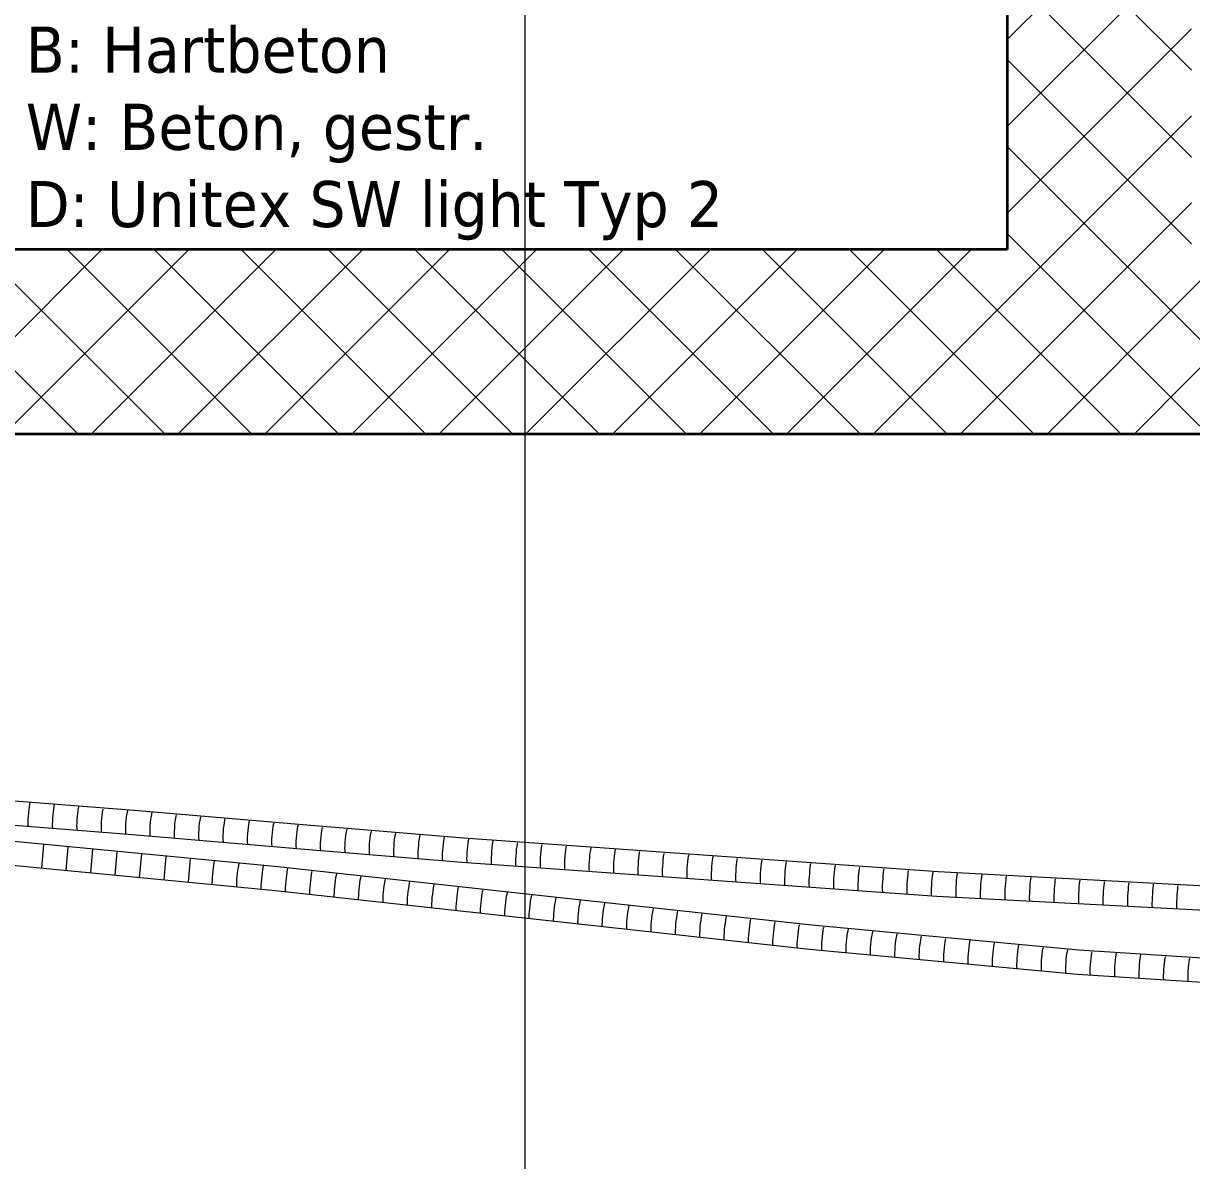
# Model space of a CAD drawing. Extents: x -882 to 613, y -179 to 707.
# Drawn here: x 211.77 to 249.79, y 298.03 to 335.05 of the extents above; entities that cross this region are included whole.
import ezdxf
from ezdxf.lldxf.tags import DXFTag

# ---------------------------------------------------------------- set-up
doc = ezdxf.new("R2010")
doc.units = 0
doc.layers.get('0').update_dxf_attribs({"lineweight": 13})
for name, color, linetype, lineweight in [('A-AREA-____-IDEN', 7, 'Continuous', 5), ('A-WALL-____-MCUT', 7, 'Continuous', 35), ('A-WALL-____-PATT', 7, 'Continuous', 35), ('S-GRID-____-OTLN', 7, 'Continuous', 5)]:
    doc.layers.add(name, color=color, linetype=linetype, lineweight=lineweight)
doc.layers.add('EL01_WAN_Röhre', color=7, linetype='Continuous', lineweight=13, true_color=0xff6666)
doc.styles.get("Standard").update_dxf_attribs({"font": 'arial.ttf'})
tags = doc.linetypes.add('_Rasterlinie_', pattern=[0.375, 0.2, -0.05, 0.075, -0.05]).pattern_tags.tags
tags[10:11] = [DXFTag(74, 4), DXFTag(75, 0), DXFTag(340, '0'), DXFTag(46, 1.0), DXFTag(50, 0.0), DXFTag(44, 0.0), DXFTag(45, 0.0)]
tags[8:9] = [DXFTag(74, 4), DXFTag(75, 0), DXFTag(340, '0'), DXFTag(46, 1.0), DXFTag(50, 0.0), DXFTag(44, 0.0), DXFTag(45, 0.0)]
tags[6:7] = [DXFTag(74, 4), DXFTag(75, 0), DXFTag(340, '0'), DXFTag(46, 1.0), DXFTag(50, 0.0), DXFTag(44, 0.0), DXFTag(45, 0.0)]
tags[4:5] = [DXFTag(74, 4), DXFTag(75, 0), DXFTag(340, '0'), DXFTag(46, 1.0), DXFTag(50, 0.0), DXFTag(44, 0.0), DXFTag(45, 0.0)]

# ---------------------------------------------------------------- blocks, each defined once
blk = doc.blocks.new('Referenz-A0UJ2IESXE', base_point=(-902.382, -164.149))
at = {"layer": 'A-WALL-____-MCUT', "color": 0, "linetype": 'Continuous', "ltscale": 0.35}
for p, q in [((243.788, 396.492), (243.788, 327.692)), ((243.788, 327.692), (160.188, 327.692)), ((160.188, 321.692), (391.796, 321.692))]:
    blk.add_line(p, q, dxfattribs=at)
at = {"layer": 'A-WALL-____-PATT', "color": 0, "linetype": 'Continuous', "lineweight": 9, "ltscale": 0.13}
for p, q in [((243.788, 334.527), (249.788, 340.527)), ((249.788, 333.528), (243.788, 339.528)), ((243.788, 331.698), (249.788, 337.698)), ((249.788, 330.7), (243.788, 336.7)), ((243.788, 328.87), (249.788, 334.87)), ((249.788, 327.871), (243.788, 333.871)), ((243.788, 326.041), (249.788, 332.041)), ((249.788, 325.043), (243.788, 331.043)), ((243.788, 323.213), (249.788, 329.213)), ((249.788, 322.214), (243.788, 328.214)), ((213.541, 321.692), (207.541, 327.692)), ((208.326, 321.692), (214.326, 327.692)), ((216.369, 321.692), (210.369, 327.692)), ((211.154, 321.692), (217.154, 327.692)), ((219.197, 321.692), (213.197, 327.692)), ((213.982, 321.692), (219.982, 327.692)), ((222.026, 321.692), (216.026, 327.692)), ((216.811, 321.692), (222.811, 327.692)), ((224.854, 321.692), (218.854, 327.692)), ((219.639, 321.692), (225.639, 327.692)), ((227.683, 321.692), (221.683, 327.692)), ((222.468, 321.692), (228.468, 327.692)), ((230.511, 321.692), (224.511, 327.692)), ((225.296, 321.692), (231.296, 327.692)), ((233.34, 321.692), (227.34, 327.692)), ((228.125, 321.692), (234.125, 327.692)), ((236.168, 321.692), (230.168, 327.692)), ((230.953, 321.692), (236.953, 327.692)), ((238.996, 321.692), (232.996, 327.692)), ((233.781, 321.692), (239.781, 327.692)), ((241.825, 321.692), (235.825, 327.692)), ((236.61, 321.692), (242.61, 327.692)), ((243.788, 322.558), (238.653, 327.692)), ((243.788, 325.386), (241.482, 327.692)), ((249.788, 326.385), (251.095, 327.692)), ((249.788, 323.556), (253.924, 327.692)), ((245.095, 321.692), (249.788, 326.385)), ((239.438, 321.692), (243.788, 326.041)), ((247.482, 321.692), (243.788, 325.386)), ((253.139, 321.692), (249.788, 325.043)), ((247.924, 321.692), (249.788, 323.556)), ((242.267, 321.692), (243.788, 323.213)), ((244.653, 321.692), (243.788, 322.558)), ((250.31, 321.692), (249.788, 322.214))]:
    blk.add_line(p, q, dxfattribs=at)
at = {"layer": 'S-GRID-____-OTLN', "color": 0, "linetype": '_Rasterlinie_', "ltscale": 0.13}
blk.add_line((228.088, 680.292), (228.088, 273.684), dxfattribs=at)
at = {"layer": 'A-AREA-____-IDEN', "color": 0, "linetype": 'Continuous', "ltscale": 0.13, "char_height": 1.5, "attachment_point": 1}
for s, insert in [('{\\W0.9;\\fVerdana;B: Hartbeton}', (211.849, 334.948)), ('{\\W0.9;\\fVerdana;W: Beton, gestr.}', (211.849, 332.435)), ('{\\W0.9;\\fVerdana;D: Unitex SW light Typ 2}', (211.849, 329.921))]:
    blk.add_mtext(s, dxfattribs=dict(at, insert=insert))
blk = doc.blocks.new('Flexrohr-A0UJ2IHOXE', base_point=(193.893, 303.879))
at = {"color": 0, "linetype": 'ByBlock', "lineweight": -2, "ltscale": 0.13}
for p, q in [((215.376, 309.433), (210.02, 309.851)), ((211.953, 309.46), (211.965, 309.552)), ((211.965, 309.552), (211.978, 309.625)), ((211.978, 309.625), (211.99, 309.675)), ((212.747, 309.398), (212.759, 309.49)), ((212.759, 309.49), (212.772, 309.564)), ((212.772, 309.564), (212.784, 309.613)), ((213.553, 309.428), (213.566, 309.502)), ((213.566, 309.502), (213.579, 309.551)), ((214.36, 309.44), (214.373, 309.489)), ((211.928, 309.051), (211.93, 309.144)), ((211.93, 309.144), (211.935, 309.248)), ((211.935, 309.248), (211.943, 309.356)), ((211.943, 309.356), (211.953, 309.46)), ((212.723, 309.082), (212.728, 309.186)), ((212.728, 309.186), (212.736, 309.294)), ((212.736, 309.294), (212.747, 309.398)), ((213.516, 309.02), (213.521, 309.124)), ((213.521, 309.124), (213.53, 309.232)), ((213.53, 309.232), (213.54, 309.336)), ((213.54, 309.336), (213.553, 309.428)), ((214.314, 309.062), (214.323, 309.17)), ((214.323, 309.17), (214.334, 309.274)), ((214.334, 309.274), (214.347, 309.366)), ((214.347, 309.366), (214.36, 309.44)), ((215.108, 309.001), (215.116, 309.109)), ((215.116, 309.109), (215.128, 309.212)), ((215.128, 309.212), (215.14, 309.304)), ((215.14, 309.304), (215.154, 309.378)), ((215.154, 309.378), (215.167, 309.427)), ((220.731, 308.98), (215.376, 309.433)), ((215.909, 309.043), (215.921, 309.147)), ((215.921, 309.147), (215.934, 309.239)), ((215.934, 309.239), (215.947, 309.312)), ((215.947, 309.312), (215.961, 309.362)), ((216.713, 309.08), (216.726, 309.172)), ((216.726, 309.172), (216.74, 309.245)), ((216.74, 309.245), (216.754, 309.294)), ((217.506, 309.013), (217.519, 309.105)), ((217.519, 309.105), (217.533, 309.178)), ((217.533, 309.178), (217.547, 309.227)), ((218.312, 309.038), (218.326, 309.111)), ((218.326, 309.111), (218.34, 309.16)), ((219.119, 309.044), (219.133, 309.093)), ((215.319, 308.639), (209.97, 309.056)), ((211.929, 308.976), (211.928, 309.051)), ((211.934, 308.925), (211.929, 308.976)), ((212.721, 308.989), (212.723, 309.082)), ((212.722, 308.914), (212.721, 308.989)), ((212.727, 308.863), (212.722, 308.914)), ((213.514, 308.927), (213.516, 309.02)), ((213.515, 308.852), (213.514, 308.927)), ((213.52, 308.801), (213.515, 308.852)), ((214.307, 308.865), (214.309, 308.958)), ((214.308, 308.791), (214.307, 308.865)), ((214.313, 308.74), (214.308, 308.791)), ((214.309, 308.958), (214.314, 309.062)), ((215.1, 308.803), (215.102, 308.896)), ((215.102, 308.729), (215.1, 308.803)), ((215.102, 308.896), (215.108, 309.001)), ((215.107, 308.678), (215.102, 308.729)), ((215.893, 308.738), (215.895, 308.831)), ((215.894, 308.663), (215.893, 308.738)), ((215.895, 308.831), (215.9, 308.935)), ((215.9, 308.935), (215.909, 309.043)), ((216.685, 308.671), (216.687, 308.764)), ((216.687, 308.764), (216.693, 308.868)), ((216.693, 308.868), (216.702, 308.976)), ((216.702, 308.976), (216.713, 309.08)), ((217.48, 308.697), (217.486, 308.801)), ((217.486, 308.801), (217.495, 308.909)), ((217.495, 308.909), (217.506, 309.013)), ((218.273, 308.63), (218.278, 308.734)), ((218.278, 308.734), (218.287, 308.842)), ((218.287, 308.842), (218.299, 308.946)), ((218.299, 308.946), (218.312, 309.038)), ((219.071, 308.667), (219.08, 308.775)), ((219.08, 308.775), (219.092, 308.879)), ((219.092, 308.879), (219.105, 308.971)), ((219.105, 308.971), (219.119, 309.044)), ((219.873, 308.708), (219.884, 308.812)), ((219.884, 308.812), (219.898, 308.903)), ((219.898, 308.903), (219.912, 308.977)), ((219.912, 308.977), (219.926, 309.026)), ((220.665, 308.641), (220.677, 308.745)), ((220.677, 308.745), (220.691, 308.836)), ((220.691, 308.836), (220.705, 308.91)), ((220.705, 308.91), (220.719, 308.959)), ((226.087, 308.53), (220.731, 308.98)), ((221.471, 308.678), (221.484, 308.77)), ((221.484, 308.77), (221.498, 308.843)), ((221.498, 308.843), (221.512, 308.893)), ((222.277, 308.703), (222.291, 308.776)), ((222.291, 308.776), (222.304, 308.826)), ((223.084, 308.71), (223.097, 308.759)), ((220.672, 308.186), (215.319, 308.639)), ((215.9, 308.612), (215.894, 308.663)), ((216.687, 308.596), (216.685, 308.671)), ((216.692, 308.545), (216.687, 308.596)), ((217.478, 308.604), (217.48, 308.697)), ((217.48, 308.529), (217.478, 308.604)), ((217.485, 308.478), (217.48, 308.529)), ((218.271, 308.537), (218.273, 308.63)), ((218.272, 308.462), (218.271, 308.537)), ((218.278, 308.411), (218.272, 308.462)), ((219.063, 308.47), (219.065, 308.563)), ((219.065, 308.395), (219.063, 308.47)), ((219.065, 308.563), (219.071, 308.667)), ((219.07, 308.344), (219.065, 308.395)), ((219.856, 308.403), (219.858, 308.496)), ((219.858, 308.328), (219.856, 308.403)), ((219.858, 308.496), (219.864, 308.6)), ((219.864, 308.6), (219.873, 308.708)), ((220.648, 308.336), (220.65, 308.429)), ((220.65, 308.261), (220.648, 308.336)), ((220.65, 308.429), (220.656, 308.533)), ((220.656, 308.533), (220.665, 308.641)), ((221.442, 308.269), (221.444, 308.362)), ((221.444, 308.362), (221.45, 308.466)), ((221.45, 308.466), (221.459, 308.574)), ((221.459, 308.574), (221.471, 308.678)), ((222.238, 308.295), (222.244, 308.399)), ((222.244, 308.399), (222.253, 308.507)), ((222.253, 308.507), (222.264, 308.611)), ((222.264, 308.611), (222.277, 308.703)), ((223.032, 308.228), (223.038, 308.333)), ((223.038, 308.333), (223.046, 308.441)), ((223.046, 308.441), (223.057, 308.544)), ((223.057, 308.544), (223.07, 308.636)), ((223.07, 308.636), (223.084, 308.71)), ((223.831, 308.266), (223.84, 308.374)), ((223.84, 308.374), (223.851, 308.478)), ((223.851, 308.478), (223.863, 308.57)), ((223.863, 308.57), (223.877, 308.643)), ((223.877, 308.643), (223.89, 308.693)), ((224.634, 308.307), (224.644, 308.411)), ((224.644, 308.411), (224.657, 308.503)), ((224.657, 308.503), (224.67, 308.576)), ((224.67, 308.576), (224.682, 308.626)), ((225.427, 308.24), (225.438, 308.344)), ((225.438, 308.344), (225.45, 308.436)), ((225.45, 308.436), (225.463, 308.51)), ((225.463, 308.51), (225.475, 308.559)), ((241.541, 307.43), (226.087, 308.53)), ((226.232, 308.28), (226.243, 308.372)), ((226.243, 308.372), (226.256, 308.446)), ((226.256, 308.446), (226.268, 308.495)), ((227.039, 308.315), (227.051, 308.389)), ((227.051, 308.389), (227.063, 308.439)), ((227.834, 308.259), (227.846, 308.332)), ((227.846, 308.332), (227.858, 308.382)), ((219.863, 308.277), (219.858, 308.328)), ((220.656, 308.21), (220.65, 308.261)), ((226.036, 307.736), (220.672, 308.186)), ((221.444, 308.194), (221.442, 308.269)), ((221.45, 308.143), (221.444, 308.194)), ((222.236, 308.202), (222.238, 308.295)), ((222.238, 308.127), (222.236, 308.202)), ((222.243, 308.076), (222.238, 308.127)), ((223.03, 308.135), (223.032, 308.228)), ((223.032, 308.061), (223.03, 308.135)), ((223.037, 308.01), (223.032, 308.061)), ((223.824, 308.069), (223.826, 308.162)), ((223.826, 307.994), (223.824, 308.069)), ((223.826, 308.162), (223.831, 308.266)), ((223.831, 307.943), (223.826, 307.994)), ((224.618, 308.002), (224.62, 308.095)), ((224.62, 307.927), (224.618, 308.002)), ((224.62, 308.095), (224.625, 308.199)), ((224.625, 308.199), (224.634, 308.307)), ((225.412, 307.935), (225.414, 308.028)), ((225.414, 308.028), (225.419, 308.132)), ((225.419, 308.132), (225.427, 308.24)), ((226.206, 307.871), (226.208, 307.964)), ((226.208, 307.964), (226.213, 308.068)), ((226.213, 308.068), (226.221, 308.176)), ((226.221, 308.176), (226.232, 308.28)), ((227.004, 307.907), (227.009, 308.011)), ((227.009, 308.011), (227.017, 308.119)), ((227.017, 308.119), (227.027, 308.223)), ((227.027, 308.223), (227.039, 308.315)), ((227.799, 307.85), (227.804, 307.955)), ((227.804, 307.955), (227.812, 308.063)), ((227.812, 308.063), (227.822, 308.167)), ((227.822, 308.167), (227.834, 308.259)), ((228.6, 307.898), (228.608, 308.006)), ((228.608, 308.006), (228.618, 308.11)), ((228.618, 308.11), (228.629, 308.202)), ((228.629, 308.202), (228.641, 308.276)), ((228.641, 308.276), (228.653, 308.325)), ((229.403, 307.949), (229.413, 308.053)), ((229.413, 308.053), (229.424, 308.146)), ((229.424, 308.146), (229.437, 308.219)), ((229.437, 308.219), (229.448, 308.269)), ((230.199, 307.893), (230.208, 307.997)), ((230.208, 307.997), (230.22, 308.089)), ((230.22, 308.089), (230.232, 308.163)), ((230.232, 308.163), (230.243, 308.212)), ((231.004, 307.94), (231.015, 308.032)), ((231.015, 308.032), (231.027, 308.106)), ((231.027, 308.106), (231.038, 308.156)), ((231.799, 307.884), (231.81, 307.976)), ((231.81, 307.976), (231.822, 308.049)), ((231.822, 308.049), (231.833, 308.099)), ((232.605, 307.919), (232.617, 307.993)), ((232.617, 307.993), (232.628, 308.043)), ((233.412, 307.936), (233.423, 307.986)), ((224.625, 307.876), (224.62, 307.927)), ((225.413, 307.861), (225.412, 307.935)), ((225.418, 307.81), (225.413, 307.861)), ((241.497, 306.636), (226.036, 307.736)), ((226.208, 307.796), (226.206, 307.871)), ((226.213, 307.745), (226.208, 307.796)), ((227.002, 307.814), (227.004, 307.907)), ((227.003, 307.74), (227.002, 307.814)), ((227.008, 307.689), (227.003, 307.74)), ((227.797, 307.758), (227.799, 307.85)), ((227.799, 307.683), (227.797, 307.758)), ((227.804, 307.632), (227.799, 307.683)), ((228.593, 307.701), (228.595, 307.794)), ((228.594, 307.626), (228.593, 307.701)), ((228.599, 307.575), (228.594, 307.626)), ((228.595, 307.794), (228.6, 307.898)), ((229.389, 307.644), (229.39, 307.737)), ((229.39, 307.57), (229.389, 307.644)), ((229.39, 307.737), (229.395, 307.841)), ((229.394, 307.519), (229.39, 307.57)), ((229.395, 307.841), (229.403, 307.949)), ((230.184, 307.588), (230.186, 307.68)), ((230.185, 307.513), (230.184, 307.588)), ((230.186, 307.68), (230.191, 307.785)), ((230.191, 307.785), (230.199, 307.893)), ((230.98, 307.531), (230.982, 307.624)), ((230.982, 307.624), (230.986, 307.728)), ((230.986, 307.728), (230.994, 307.836)), ((230.994, 307.836), (231.004, 307.94)), ((231.777, 307.567), (231.782, 307.672)), ((231.782, 307.672), (231.79, 307.78)), ((231.79, 307.78), (231.799, 307.884)), ((232.573, 307.511), (232.578, 307.615)), ((232.578, 307.615), (232.585, 307.723)), ((232.585, 307.723), (232.595, 307.827)), ((232.595, 307.827), (232.605, 307.919)), ((233.373, 307.558), (233.38, 307.666)), ((233.38, 307.666), (233.39, 307.77)), ((233.39, 307.77), (233.401, 307.863)), ((233.401, 307.863), (233.412, 307.936)), ((234.169, 307.502), (234.176, 307.61)), ((234.176, 307.61), (234.185, 307.714)), ((234.185, 307.714), (234.196, 307.806)), ((234.196, 307.806), (234.207, 307.88)), ((234.207, 307.88), (234.218, 307.929)), ((234.971, 307.553), (234.981, 307.657)), ((234.981, 307.657), (234.991, 307.749)), ((234.991, 307.749), (235.002, 307.823)), ((235.002, 307.823), (235.013, 307.873)), ((235.767, 307.496), (235.776, 307.6)), ((235.776, 307.6), (235.787, 307.693)), ((235.787, 307.693), (235.797, 307.766)), ((235.797, 307.766), (235.808, 307.816)), ((236.571, 307.544), (236.582, 307.636)), ((236.582, 307.636), (236.593, 307.71)), ((236.593, 307.71), (236.603, 307.76)), ((237.367, 307.487), (237.377, 307.579)), ((237.377, 307.579), (237.388, 307.653)), ((237.388, 307.653), (237.398, 307.703)), ((238.172, 307.523), (238.183, 307.597)), ((238.183, 307.597), (238.193, 307.647)), ((238.978, 307.54), (238.988, 307.59)), ((230.19, 307.462), (230.185, 307.513)), ((230.981, 307.456), (230.98, 307.531)), ((230.985, 307.406), (230.981, 307.456)), ((231.775, 307.474), (231.777, 307.567)), ((231.776, 307.4), (231.775, 307.474)), ((231.781, 307.349), (231.776, 307.4)), ((232.571, 307.418), (232.573, 307.511)), ((232.572, 307.343), (232.571, 307.418)), ((232.576, 307.292), (232.572, 307.343)), ((233.366, 307.361), (233.368, 307.454)), ((233.368, 307.287), (233.366, 307.361)), ((233.368, 307.454), (233.373, 307.558)), ((233.372, 307.236), (233.368, 307.287)), ((234.162, 307.305), (234.164, 307.397)), ((234.163, 307.23), (234.162, 307.305)), ((234.167, 307.179), (234.163, 307.23)), ((234.164, 307.397), (234.169, 307.502)), ((234.957, 307.248), (234.959, 307.341)), ((234.959, 307.173), (234.957, 307.248)), ((234.959, 307.341), (234.964, 307.445)), ((234.964, 307.445), (234.971, 307.553)), ((235.753, 307.191), (235.755, 307.284)), ((235.754, 307.117), (235.753, 307.191)), ((235.755, 307.284), (235.76, 307.388)), ((235.76, 307.388), (235.767, 307.496)), ((236.549, 307.135), (236.55, 307.227)), ((236.55, 307.227), (236.555, 307.332)), ((236.555, 307.332), (236.562, 307.44)), ((236.562, 307.44), (236.571, 307.544)), ((237.346, 307.171), (237.351, 307.275)), ((237.351, 307.275), (237.358, 307.383)), ((237.358, 307.383), (237.367, 307.487)), ((238.142, 307.114), (238.146, 307.218)), ((238.146, 307.218), (238.153, 307.327)), ((238.153, 307.327), (238.162, 307.431)), ((238.162, 307.431), (238.172, 307.523)), ((238.942, 307.162), (238.949, 307.27)), ((238.949, 307.27), (238.958, 307.374)), ((238.958, 307.374), (238.968, 307.466)), ((238.968, 307.466), (238.978, 307.54)), ((239.737, 307.105), (239.744, 307.213)), ((239.744, 307.213), (239.753, 307.317)), ((239.753, 307.317), (239.763, 307.41)), ((239.763, 307.41), (239.773, 307.483)), ((239.773, 307.483), (239.783, 307.533)), ((240.54, 307.157), (240.548, 307.261)), ((240.548, 307.261), (240.558, 307.353)), ((240.558, 307.353), (240.568, 307.427)), ((240.568, 307.427), (240.578, 307.477)), ((241.335, 307.1), (241.344, 307.204)), ((241.344, 307.204), (241.353, 307.296)), ((241.353, 307.296), (241.363, 307.37)), ((241.363, 307.37), (241.373, 307.42)), ((257.042, 306.604), (241.541, 307.43)), ((242.141, 307.159), (242.151, 307.251)), ((242.151, 307.251), (242.161, 307.325)), ((242.161, 307.325), (242.17, 307.375)), ((242.94, 307.116), (242.949, 307.209)), ((242.949, 307.209), (242.959, 307.282)), ((242.959, 307.282), (242.968, 307.332)), ((243.747, 307.166), (243.756, 307.24)), ((243.756, 307.24), (243.766, 307.29)), ((244.545, 307.123), (244.554, 307.197)), ((244.554, 307.197), (244.563, 307.247)), ((245.352, 307.155), (245.361, 307.205)), ((234.963, 307.123), (234.959, 307.173)), ((235.758, 307.066), (235.754, 307.117)), ((236.55, 307.06), (236.549, 307.135)), ((236.554, 307.009), (236.55, 307.06)), ((237.344, 307.078), (237.346, 307.171)), ((237.345, 307.003), (237.344, 307.078)), ((237.349, 306.953), (237.345, 307.003)), ((238.14, 307.021), (238.142, 307.114)), ((238.141, 306.947), (238.14, 307.021)), ((238.144, 306.896), (238.141, 306.947)), ((238.935, 306.965), (238.937, 307.058)), ((238.936, 306.89), (238.935, 306.965)), ((238.94, 306.839), (238.936, 306.89)), ((238.937, 307.058), (238.942, 307.162)), ((239.731, 306.908), (239.733, 307.001)), ((239.732, 306.834), (239.731, 306.908)), ((239.735, 306.783), (239.732, 306.834)), ((239.733, 307.001), (239.737, 307.105)), ((240.526, 306.851), (240.528, 306.944)), ((240.527, 306.777), (240.526, 306.851)), ((240.528, 306.944), (240.533, 307.049)), ((240.533, 307.049), (240.54, 307.157)), ((241.322, 306.795), (241.324, 306.888)), ((241.324, 306.888), (241.328, 306.992)), ((241.328, 306.992), (241.335, 307.1)), ((242.12, 306.749), (242.122, 306.842)), ((242.122, 306.842), (242.126, 306.947)), ((242.126, 306.947), (242.133, 307.055)), ((242.133, 307.055), (242.141, 307.159)), ((242.92, 306.8), (242.925, 306.904)), ((242.925, 306.904), (242.931, 307.012)), ((242.931, 307.012), (242.94, 307.116)), ((243.719, 306.757), (243.723, 306.861)), ((243.723, 306.861), (243.73, 306.97)), ((243.73, 306.97), (243.738, 307.074)), ((243.738, 307.074), (243.747, 307.166)), ((244.517, 306.715), (244.522, 306.819)), ((244.522, 306.819), (244.528, 306.927)), ((244.528, 306.927), (244.536, 307.031)), ((244.536, 307.031), (244.545, 307.123)), ((245.32, 306.776), (245.327, 306.884)), ((245.327, 306.884), (245.334, 306.989)), ((245.334, 306.989), (245.343, 307.081)), ((245.343, 307.081), (245.352, 307.155)), ((246.119, 306.734), (246.125, 306.842)), ((246.125, 306.842), (246.133, 306.946)), ((246.133, 306.946), (246.141, 307.038)), ((246.141, 307.038), (246.15, 307.112)), ((246.15, 307.112), (246.159, 307.162)), ((246.923, 306.799), (246.931, 306.903)), ((246.931, 306.903), (246.939, 306.996)), ((246.939, 306.996), (246.948, 307.07)), ((246.948, 307.07), (246.956, 307.12)), ((247.722, 306.757), (247.729, 306.861)), ((247.729, 306.861), (247.738, 306.953)), ((247.738, 306.953), (247.746, 307.027)), ((247.746, 307.027), (247.754, 307.077)), ((248.52, 306.714), (248.528, 306.818)), ((248.528, 306.818), (248.536, 306.911)), ((248.536, 306.911), (248.544, 306.985)), ((248.544, 306.985), (248.552, 307.035)), ((249.326, 306.776), (249.334, 306.868)), ((249.334, 306.868), (249.342, 306.942)), ((249.342, 306.942), (249.349, 306.992)), ((240.531, 306.726), (240.527, 306.777)), ((241.323, 306.72), (241.322, 306.795)), ((241.326, 306.67), (241.323, 306.72)), ((257.008, 305.809), (241.497, 306.636)), ((242.121, 306.675), (242.12, 306.749)), ((242.124, 306.624), (242.121, 306.675)), ((242.918, 306.707), (242.92, 306.8)), ((242.919, 306.632), (242.918, 306.707)), ((242.922, 306.582), (242.919, 306.632)), ((243.717, 306.664), (243.719, 306.757)), ((243.718, 306.59), (243.717, 306.664)), ((243.721, 306.539), (243.718, 306.59)), ((244.515, 306.622), (244.517, 306.715)), ((244.516, 306.547), (244.515, 306.622)), ((244.519, 306.497), (244.516, 306.547)), ((245.314, 306.579), (245.316, 306.672)), ((245.314, 306.505), (245.314, 306.579)), ((245.317, 306.454), (245.314, 306.505)), ((245.316, 306.672), (245.32, 306.776)), ((246.112, 306.537), (246.115, 306.629)), ((246.113, 306.462), (246.112, 306.537)), ((246.116, 306.412), (246.113, 306.462)), ((246.115, 306.629), (246.119, 306.734)), ((246.911, 306.494), (246.913, 306.587)), ((246.911, 306.42), (246.911, 306.494)), ((246.913, 306.587), (246.917, 306.691)), ((246.917, 306.691), (246.923, 306.799)), ((247.71, 306.452), (247.712, 306.544)), ((247.71, 306.377), (247.71, 306.452)), ((247.712, 306.544), (247.716, 306.649)), ((247.716, 306.649), (247.722, 306.757)), ((248.508, 306.409), (248.51, 306.502)), ((248.51, 306.502), (248.514, 306.606)), ((248.514, 306.606), (248.52, 306.714)), ((249.307, 306.366), (249.309, 306.459)), ((249.309, 306.459), (249.313, 306.563)), ((249.313, 306.563), (249.319, 306.672)), ((249.319, 306.672), (249.326, 306.776)), ((246.914, 306.369), (246.911, 306.42)), ((247.712, 306.326), (247.71, 306.377)), ((248.508, 306.335), (248.508, 306.409)), ((248.51, 306.284), (248.508, 306.335)), ((249.307, 306.292), (249.307, 306.366)), ((249.309, 306.241), (249.307, 306.292))]:
    blk.add_line(p, q, dxfattribs=at)
blk = doc.blocks.new('Flexrohr-A0UJ2IJCXE', base_point=(193.882, 301.091))
at = {"color": 0, "linetype": 'ByBlock', "lineweight": -2, "ltscale": 0.13}
for p, q in [((220.051, 307.601), (211.352, 308.437)), ((212.425, 308.314), (212.361, 307.564)), ((213.221, 308.237), (213.156, 307.488)), ((214.017, 308.161), (213.951, 307.412)), ((214.813, 308.084), (214.745, 307.335)), ((215.609, 308.008), (215.54, 307.259)), ((219.976, 306.813), (211.291, 307.647)), ((216.405, 307.931), (216.335, 307.183)), ((217.201, 307.855), (217.13, 307.106)), ((217.958, 307.564), (217.97, 307.656)), ((217.97, 307.656), (217.981, 307.729)), ((217.981, 307.729), (217.991, 307.779)), ((218.753, 307.487), (218.765, 307.579)), ((218.765, 307.579), (218.777, 307.653)), ((218.777, 307.653), (218.787, 307.703)), ((219.56, 307.503), (219.572, 307.577)), ((219.572, 307.577), (219.583, 307.626)), ((228.74, 306.647), (220.051, 307.601)), ((217.921, 307.156), (217.927, 307.248)), ((217.927, 307.248), (217.936, 307.352)), ((217.936, 307.352), (217.946, 307.46)), ((217.946, 307.46), (217.958, 307.564)), ((218.721, 307.172), (218.73, 307.276)), ((218.73, 307.276), (218.741, 307.384)), ((218.741, 307.384), (218.753, 307.487)), ((219.516, 307.096), (219.525, 307.2)), ((219.525, 307.2), (219.536, 307.307)), ((219.536, 307.307), (219.548, 307.411)), ((219.548, 307.411), (219.56, 307.503)), ((220.319, 307.119), (220.33, 307.227)), ((220.33, 307.227), (220.342, 307.33)), ((220.342, 307.33), (220.355, 307.422)), ((220.355, 307.422), (220.367, 307.496)), ((220.367, 307.496), (220.378, 307.545)), ((221.123, 307.14), (221.136, 307.243)), ((221.136, 307.243), (221.148, 307.335)), ((221.148, 307.335), (221.16, 307.409)), ((221.16, 307.409), (221.171, 307.458)), ((221.929, 307.156), (221.942, 307.248)), ((221.942, 307.248), (221.954, 307.321)), ((221.954, 307.321), (221.965, 307.371)), ((222.735, 307.161), (222.747, 307.234)), ((222.747, 307.234), (222.758, 307.284)), ((223.541, 307.147), (223.552, 307.197)), ((217.917, 307.081), (217.921, 307.156)), ((217.917, 307.031), (217.917, 307.081)), ((218.712, 307.005), (218.715, 307.079)), ((218.712, 306.954), (218.712, 307.005)), ((218.715, 307.079), (218.721, 307.172)), ((219.506, 306.929), (219.51, 307.003)), ((219.506, 306.878), (219.506, 306.929)), ((219.51, 307.003), (219.516, 307.096)), ((228.662, 305.859), (219.976, 306.813)), ((220.3, 306.848), (220.303, 306.922)), ((220.3, 306.797), (220.3, 306.848)), ((220.303, 306.922), (220.31, 307.015)), ((220.31, 307.015), (220.319, 307.119)), ((221.093, 306.761), (221.096, 306.835)), ((221.096, 306.835), (221.103, 306.928)), ((221.103, 306.928), (221.112, 307.032)), ((221.112, 307.032), (221.123, 307.14)), ((221.889, 306.748), (221.896, 306.841)), ((221.896, 306.841), (221.905, 306.945)), ((221.905, 306.945), (221.916, 307.053)), ((221.916, 307.053), (221.929, 307.156)), ((222.689, 306.754), (222.698, 306.858)), ((222.698, 306.858), (222.709, 306.965)), ((222.709, 306.965), (222.722, 307.069)), ((222.722, 307.069), (222.735, 307.161)), ((223.491, 306.771), (223.502, 306.878)), ((223.502, 306.878), (223.515, 306.982)), ((223.515, 306.982), (223.528, 307.074)), ((223.528, 307.074), (223.541, 307.147)), ((224.295, 306.791), (224.308, 306.895)), ((224.308, 306.895), (224.322, 306.987)), ((224.322, 306.987), (224.334, 307.06)), ((224.334, 307.06), (224.346, 307.11)), ((225.102, 306.808), (225.115, 306.9)), ((225.115, 306.9), (225.128, 306.973)), ((225.128, 306.973), (225.139, 307.023)), ((225.895, 306.721), (225.908, 306.813)), ((225.908, 306.813), (225.921, 306.886)), ((225.921, 306.886), (225.933, 306.935)), ((226.715, 306.799), (226.727, 306.848)), ((221.094, 306.71), (221.093, 306.761)), ((221.886, 306.674), (221.889, 306.748)), ((221.887, 306.623), (221.886, 306.674)), ((222.679, 306.587), (222.682, 306.661)), ((222.68, 306.536), (222.679, 306.587)), ((222.682, 306.661), (222.689, 306.754)), ((223.473, 306.5), (223.476, 306.574)), ((223.473, 306.449), (223.473, 306.5)), ((223.476, 306.574), (223.482, 306.667)), ((223.482, 306.667), (223.491, 306.771)), ((224.266, 306.413), (224.269, 306.487)), ((224.269, 306.487), (224.275, 306.58)), ((224.275, 306.58), (224.284, 306.684)), ((224.284, 306.684), (224.295, 306.791)), ((225.062, 306.4), (225.068, 306.493)), ((225.068, 306.493), (225.077, 306.597)), ((225.077, 306.597), (225.089, 306.704)), ((225.089, 306.704), (225.102, 306.808)), ((225.861, 306.406), (225.87, 306.51)), ((225.87, 306.51), (225.882, 306.617)), ((225.882, 306.617), (225.895, 306.721)), ((226.663, 306.422), (226.675, 306.53)), ((226.675, 306.53), (226.688, 306.634)), ((226.688, 306.634), (226.702, 306.726)), ((226.702, 306.726), (226.715, 306.799)), ((227.456, 306.335), (227.468, 306.443)), ((227.468, 306.443), (227.481, 306.547)), ((227.481, 306.547), (227.495, 306.638)), ((227.495, 306.638), (227.508, 306.712)), ((227.508, 306.712), (227.52, 306.761)), ((228.261, 306.356), (228.274, 306.46)), ((228.274, 306.46), (228.288, 306.551)), ((228.288, 306.551), (228.302, 306.625)), ((228.302, 306.625), (228.314, 306.674)), ((237.428, 305.7), (228.74, 306.647)), ((229.067, 306.373), (229.081, 306.465)), ((229.081, 306.465), (229.095, 306.538)), ((229.095, 306.538), (229.107, 306.587)), ((229.874, 306.378), (229.887, 306.451)), ((229.887, 306.451), (229.9, 306.501)), ((224.266, 306.362), (224.266, 306.413)), ((225.059, 306.326), (225.062, 306.4)), ((225.059, 306.275), (225.059, 306.326)), ((225.852, 306.239), (225.855, 306.313)), ((225.853, 306.188), (225.852, 306.239)), ((225.855, 306.313), (225.861, 306.406)), ((226.645, 306.151), (226.648, 306.226)), ((226.646, 306.101), (226.645, 306.151)), ((226.648, 306.226), (226.654, 306.319)), ((226.654, 306.319), (226.663, 306.422)), ((227.438, 306.064), (227.441, 306.139)), ((227.439, 306.014), (227.438, 306.064)), ((227.441, 306.139), (227.447, 306.231)), ((227.447, 306.231), (227.456, 306.335)), ((228.231, 305.977), (228.234, 306.052)), ((228.234, 306.052), (228.24, 306.144)), ((228.24, 306.144), (228.249, 306.248)), ((228.249, 306.248), (228.261, 306.356)), ((229.027, 305.965), (229.033, 306.058)), ((229.033, 306.058), (229.042, 306.162)), ((229.042, 306.162), (229.054, 306.269)), ((229.054, 306.269), (229.067, 306.373)), ((229.826, 305.971), (229.835, 306.075)), ((229.835, 306.075), (229.846, 306.183)), ((229.846, 306.183), (229.86, 306.286)), ((229.86, 306.286), (229.874, 306.378)), ((230.627, 305.989), (230.639, 306.096)), ((230.639, 306.096), (230.652, 306.2)), ((230.652, 306.2), (230.666, 306.292)), ((230.666, 306.292), (230.68, 306.365)), ((230.68, 306.365), (230.692, 306.414)), ((231.432, 306.01), (231.445, 306.113)), ((231.445, 306.113), (231.459, 306.205)), ((231.459, 306.205), (231.472, 306.278)), ((231.472, 306.278), (231.485, 306.328)), ((232.237, 306.027), (232.251, 306.119)), ((232.251, 306.119), (232.265, 306.192)), ((232.265, 306.192), (232.277, 306.241)), ((233.044, 306.032), (233.058, 306.105)), ((233.058, 306.105), (233.07, 306.155)), ((233.85, 306.019), (233.863, 306.068)), ((228.232, 305.927), (228.231, 305.977)), ((237.357, 304.911), (228.662, 305.859)), ((229.024, 305.891), (229.027, 305.965)), ((229.025, 305.84), (229.024, 305.891)), ((229.817, 305.804), (229.82, 305.878)), ((229.819, 305.753), (229.817, 305.804)), ((229.82, 305.878), (229.826, 305.971)), ((230.61, 305.717), (230.612, 305.792)), ((230.612, 305.667), (230.61, 305.717)), ((230.612, 305.792), (230.618, 305.885)), ((230.618, 305.885), (230.627, 305.989)), ((231.403, 305.631), (231.405, 305.705)), ((231.405, 305.705), (231.411, 305.798)), ((231.411, 305.798), (231.42, 305.902)), ((231.42, 305.902), (231.432, 306.01)), ((232.198, 305.619), (232.204, 305.712)), ((232.204, 305.712), (232.213, 305.816)), ((232.213, 305.816), (232.224, 305.923)), ((232.224, 305.923), (232.237, 306.027)), ((232.997, 305.625), (233.006, 305.729)), ((233.006, 305.729), (233.017, 305.837)), ((233.017, 305.837), (233.03, 305.94)), ((233.03, 305.94), (233.044, 306.032)), ((233.798, 305.643), (233.81, 305.75)), ((233.81, 305.75), (233.823, 305.854)), ((233.823, 305.854), (233.836, 305.946)), ((233.836, 305.946), (233.85, 306.019)), ((234.602, 305.664), (234.615, 305.767)), ((234.615, 305.767), (234.629, 305.859)), ((234.629, 305.859), (234.643, 305.932)), ((234.643, 305.932), (234.655, 305.982)), ((235.395, 305.577), (235.408, 305.681)), ((235.408, 305.681), (235.422, 305.773)), ((235.422, 305.773), (235.435, 305.846)), ((235.435, 305.846), (235.448, 305.895)), ((236.2, 305.594), (236.214, 305.686)), ((236.214, 305.686), (236.228, 305.76)), ((236.228, 305.76), (236.24, 305.809)), ((237.007, 305.6), (237.02, 305.673)), ((237.02, 305.673), (237.033, 305.722)), ((246.122, 304.882), (237.428, 305.7)), ((231.405, 305.58), (231.403, 305.631)), ((232.196, 305.544), (232.198, 305.619)), ((232.198, 305.494), (232.196, 305.544)), ((232.989, 305.458), (232.991, 305.532)), ((232.991, 305.407), (232.989, 305.458)), ((232.991, 305.532), (232.997, 305.625)), ((233.782, 305.371), (233.784, 305.446)), ((233.784, 305.32), (233.782, 305.371)), ((233.784, 305.446), (233.79, 305.539)), ((233.79, 305.539), (233.798, 305.643)), ((234.575, 305.285), (234.577, 305.359)), ((234.577, 305.359), (234.582, 305.452)), ((234.582, 305.452), (234.591, 305.556)), ((234.591, 305.556), (234.602, 305.664)), ((235.37, 305.273), (235.375, 305.366)), ((235.375, 305.366), (235.384, 305.47)), ((235.384, 305.47), (235.395, 305.577)), ((236.168, 305.279), (236.176, 305.383)), ((236.176, 305.383), (236.187, 305.491)), ((236.187, 305.491), (236.2, 305.594)), ((236.961, 305.192), (236.969, 305.297)), ((236.969, 305.297), (236.98, 305.404)), ((236.98, 305.404), (236.993, 305.508)), ((236.993, 305.508), (237.007, 305.6)), ((237.762, 305.216), (237.773, 305.324)), ((237.773, 305.324), (237.786, 305.428)), ((237.786, 305.428), (237.8, 305.519)), ((237.8, 305.519), (237.813, 305.593)), ((237.813, 305.593), (237.826, 305.642)), ((238.567, 305.249), (238.579, 305.353)), ((238.579, 305.353), (238.593, 305.445)), ((238.593, 305.445), (238.606, 305.518)), ((238.606, 305.518), (238.619, 305.567)), ((239.372, 305.278), (239.386, 305.37)), ((239.386, 305.37), (239.399, 305.443)), ((239.399, 305.443), (239.412, 305.493)), ((240.166, 305.204), (240.179, 305.295)), ((240.179, 305.295), (240.192, 305.369)), ((240.192, 305.369), (240.204, 305.418)), ((240.972, 305.221), (240.985, 305.294)), ((240.985, 305.294), (240.997, 305.344)), ((234.577, 305.234), (234.575, 305.285)), ((235.368, 305.198), (235.37, 305.273)), ((235.37, 305.147), (235.368, 305.198)), ((236.161, 305.112), (236.163, 305.186)), ((236.164, 305.061), (236.161, 305.112)), ((236.163, 305.186), (236.168, 305.279)), ((236.954, 305.025), (236.956, 305.1)), ((236.957, 304.974), (236.954, 305.025)), ((236.956, 305.1), (236.961, 305.192)), ((246.07, 304.091), (237.357, 304.911)), ((237.748, 304.945), (237.749, 305.019)), ((237.751, 304.894), (237.748, 304.945)), ((237.749, 305.019), (237.754, 305.112)), ((237.754, 305.112), (237.762, 305.216)), ((238.543, 304.87), (238.544, 304.945)), ((238.544, 304.945), (238.548, 305.037)), ((238.548, 305.037), (238.556, 305.141)), ((238.556, 305.141), (238.567, 305.249)), ((239.338, 304.87), (239.342, 304.963)), ((239.342, 304.963), (239.35, 305.067)), ((239.35, 305.067), (239.36, 305.175)), ((239.36, 305.175), (239.372, 305.278)), ((240.136, 304.888), (240.144, 304.992)), ((240.144, 304.992), (240.154, 305.1)), ((240.154, 305.1), (240.166, 305.204)), ((240.93, 304.813), (240.937, 304.917)), ((240.937, 304.917), (240.947, 305.025)), ((240.947, 305.025), (240.959, 305.129)), ((240.959, 305.129), (240.972, 305.221)), ((241.731, 304.843), (241.741, 304.95)), ((241.741, 304.95), (241.752, 305.054)), ((241.752, 305.054), (241.765, 305.146)), ((241.765, 305.146), (241.778, 305.22)), ((241.778, 305.22), (241.79, 305.269)), ((242.534, 304.876), (242.546, 304.98)), ((242.546, 304.98), (242.558, 305.072)), ((242.558, 305.072), (242.571, 305.145)), ((242.571, 305.145), (242.583, 305.195)), ((243.339, 304.905), (243.351, 304.997)), ((243.351, 304.997), (243.364, 305.07)), ((243.364, 305.07), (243.376, 305.12)), ((244.132, 304.83), (244.144, 304.922)), ((244.144, 304.922), (244.157, 304.996)), ((244.157, 304.996), (244.169, 305.045)), ((244.938, 304.848), (244.95, 304.921)), ((244.95, 304.921), (244.962, 304.971)), ((238.545, 304.819), (238.543, 304.87)), ((239.337, 304.795), (239.338, 304.87)), ((239.34, 304.744), (239.337, 304.795)), ((240.131, 304.72), (240.132, 304.795)), ((240.134, 304.67), (240.131, 304.72)), ((240.132, 304.795), (240.136, 304.888)), ((240.926, 304.72), (240.93, 304.813)), ((240.926, 304.646), (240.926, 304.72)), ((240.929, 304.595), (240.926, 304.646)), ((241.72, 304.646), (241.724, 304.738)), ((241.72, 304.571), (241.72, 304.646)), ((241.723, 304.52), (241.72, 304.571)), ((241.724, 304.738), (241.731, 304.843)), ((242.515, 304.571), (242.518, 304.664)), ((242.515, 304.496), (242.515, 304.571)), ((242.518, 304.664), (242.525, 304.768)), ((242.525, 304.768), (242.534, 304.876)), ((243.309, 304.496), (243.312, 304.589)), ((243.312, 304.589), (243.319, 304.693)), ((243.319, 304.693), (243.328, 304.801)), ((243.328, 304.801), (243.339, 304.905)), ((244.106, 304.514), (244.112, 304.618)), ((244.112, 304.618), (244.121, 304.726)), ((244.121, 304.726), (244.132, 304.83)), ((244.9, 304.439), (244.906, 304.544)), ((244.906, 304.544), (244.915, 304.652)), ((244.915, 304.652), (244.926, 304.755)), ((244.926, 304.755), (244.938, 304.848)), ((245.7, 304.469), (245.708, 304.577)), ((245.708, 304.577), (245.719, 304.681)), ((245.719, 304.681), (245.731, 304.773)), ((245.731, 304.773), (245.743, 304.846)), ((245.743, 304.846), (245.755, 304.896)), ((257.468, 304.151), (246.122, 304.882)), ((246.503, 304.515), (246.513, 304.619)), ((246.513, 304.619), (246.525, 304.711)), ((246.525, 304.711), (246.537, 304.785)), ((246.537, 304.785), (246.549, 304.834)), ((247.299, 304.464), (247.309, 304.568)), ((247.309, 304.568), (247.32, 304.66)), ((247.32, 304.66), (247.332, 304.733)), ((247.332, 304.733), (247.344, 304.783)), ((248.104, 304.516), (248.116, 304.609)), ((248.116, 304.609), (248.127, 304.682)), ((248.127, 304.682), (248.139, 304.732)), ((248.9, 304.465), (248.911, 304.557)), ((248.911, 304.557), (248.923, 304.631)), ((248.923, 304.631), (248.934, 304.681)), ((249.706, 304.506), (249.718, 304.58)), ((249.718, 304.58), (249.729, 304.629)), ((242.518, 304.445), (242.515, 304.496)), ((243.309, 304.422), (243.309, 304.496)), ((243.312, 304.371), (243.309, 304.422)), ((244.103, 304.421), (244.106, 304.514)), ((244.103, 304.347), (244.103, 304.421)), ((244.107, 304.296), (244.103, 304.347)), ((244.897, 304.347), (244.9, 304.439)), ((244.898, 304.272), (244.897, 304.347)), ((244.902, 304.221), (244.898, 304.272)), ((245.692, 304.272), (245.694, 304.365)), ((245.692, 304.197), (245.692, 304.272)), ((245.696, 304.146), (245.692, 304.197)), ((245.694, 304.365), (245.7, 304.469)), ((246.487, 304.21), (246.489, 304.303)), ((246.488, 304.135), (246.487, 304.21)), ((246.489, 304.303), (246.495, 304.407)), ((246.495, 304.407), (246.503, 304.515)), ((247.283, 304.159), (247.285, 304.251)), ((247.284, 304.084), (247.283, 304.159)), ((247.285, 304.251), (247.291, 304.356)), ((247.291, 304.356), (247.299, 304.464)), ((248.079, 304.107), (248.081, 304.2)), ((248.081, 304.2), (248.087, 304.304)), ((248.087, 304.304), (248.095, 304.412)), ((248.095, 304.412), (248.104, 304.516)), ((248.876, 304.056), (248.878, 304.149)), ((248.878, 304.149), (248.883, 304.253)), ((248.883, 304.253), (248.89, 304.361)), ((248.89, 304.361), (248.9, 304.465)), ((249.674, 304.097), (249.679, 304.202)), ((249.679, 304.202), (249.686, 304.31)), ((249.686, 304.31), (249.695, 304.414)), ((249.695, 304.414), (249.706, 304.506)), ((257.436, 303.359), (246.07, 304.091)), ((246.492, 304.085), (246.488, 304.135)), ((247.288, 304.033), (247.284, 304.084)), ((248.08, 304.033), (248.079, 304.107)), ((248.084, 303.982), (248.08, 304.033)), ((248.877, 303.981), (248.876, 304.056)), ((248.881, 303.931), (248.877, 303.981)), ((249.672, 304.005), (249.674, 304.097)), ((249.673, 303.93), (249.672, 304.005)), ((249.677, 303.879), (249.673, 303.93))]:
    blk.add_line(p, q, dxfattribs=at)

msp = doc.modelspace()

# ---------------------------------------------------------------- block references
at = {"color": 9, "lineweight": 25, "ltscale": 0.25, "true_color": 0xc0c0c0}
msp.add_blockref('Referenz-A0UJ2IESXE', (-902.382, -164.149), dxfattribs=at)
at = {"layer": 'EL01_WAN_Röhre', "color": 24, "ltscale": 0.13, "true_color": 0x993300}
for name, p in [('Flexrohr-A0UJ2IHOXE', (193.893, 303.879)), ('Flexrohr-A0UJ2IJCXE', (193.882, 301.091))]:
    msp.add_blockref(name, p, dxfattribs=at)

doc.saveas('drawing.dxf')
